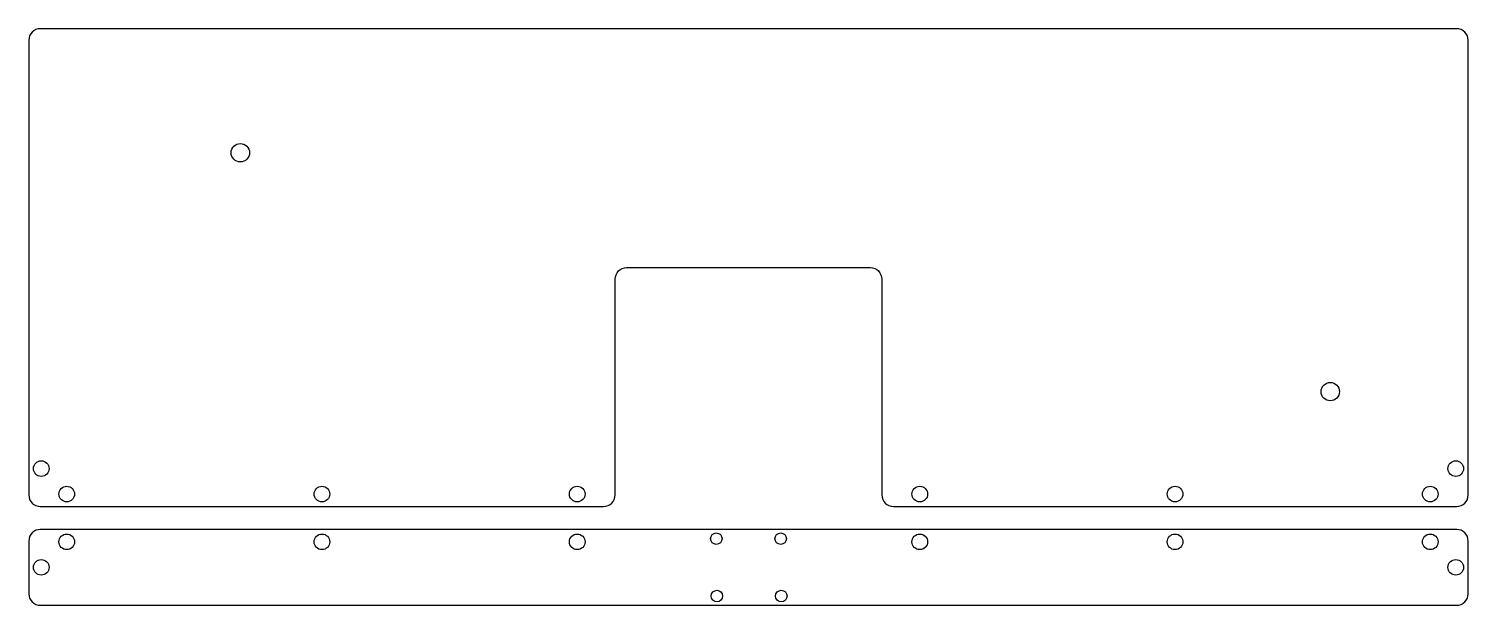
# Model space of a CAD drawing. Header units: millimetres. Extents: x 0 to 313, y 0 to 126.
import ezdxf

# ---------------------------------------------------------------- set-up
doc = ezdxf.new("R2010")
doc.units = ezdxf.units.MM
doc.layers.get('0').update_dxf_attribs({"linetype": 'CONTINUOUS'})

msp = doc.modelspace()

# ---------------------------------------------------------------- linework, layer by layer
for points in [[(125, 21.5, 0.414214), (127.5, 24), (127.5, 71, -0.414214), (130, 73.5), (183, 73.5, -0.414214), (185.5, 71), (185.5, 24, 0.414214), (188, 21.5), (310.5, 21.5, 0.414214), (313, 24), (313, 123, 0.414214), (310.5, 125.5), (2.5, 125.5, 0.414214), (0, 123), (0, 24, 0.414214), (2.5, 21.5)], [(313, 2.5), (313, 14, 0.414214), (310.5, 16.5), (2.5, 16.5, 0.414214), (0, 14), (0, 2.5, 0.414214), (2.5, 0), (310.5, 0, 0.414214)]]:
    msp.add_lwpolyline(points, format="xyb", close=True)
for centre, radius in [((46, 98.5), 2), ((283, 46.5), 2), ((2.7, 29.75), 1.7), ((310.3, 29.75), 1.7), ((8.25, 24.2), 1.7), ((63.75, 24.2), 1.7), ((119.25, 24.2), 1.7), ((193.75, 24.2), 1.7), ((249.25, 24.2), 1.7), ((304.75, 24.2), 1.7), ((149.5, 14.5), 1.25), ((163.5, 14.5), 1.25), ((8.25, 13.8), 1.7), ((63.75, 13.8), 1.7), ((119.25, 13.8), 1.7), ((193.75, 13.8), 1.7), ((249.25, 13.8), 1.7), ((304.75, 13.8), 1.7), ((2.7, 8.25), 1.7), ((310.3, 8.25), 1.7), ((149.63, 2), 1.25), ((163.63, 2), 1.25)]:
    msp.add_circle(centre, radius)

doc.saveas('drawing.dxf')
